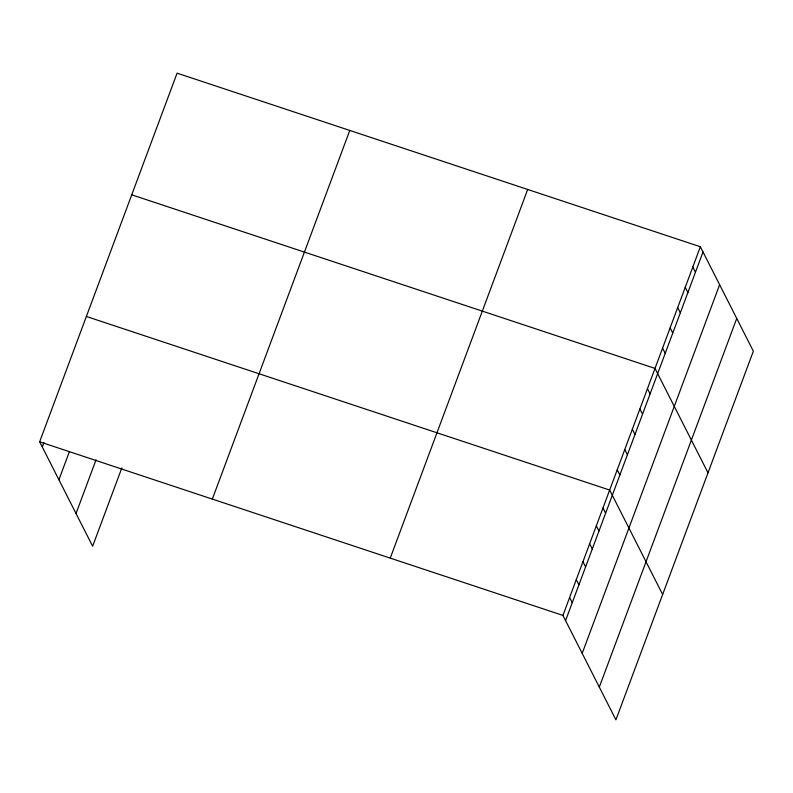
<?xml version="1.0" encoding="UTF-8"?>
<svg xmlns="http://www.w3.org/2000/svg" width="793" height="793" viewBox="0 0 793 793"><rect width="100%" height="100%" fill="white"/><g stroke="black" fill="none" stroke-linecap="round" stroke-linejoin="round"><path stroke-width="1.19" d="M39.65 441.81L177.087 73.154L700.368 246.752L753.35 351.19L615.913 719.846L562.931 615.408L39.65 441.81L92.632 546.248L121.844 467.91M42.297 447.034L43.962 442.553M58.91 479.775L69.338 451.792M76.029 513.507L96.052 459.791M212.336 499.094L349.772 130.439M390.245 558.123L527.682 189.458M562.931 615.408L700.368 246.752M565.578 620.622L703.014 251.966M582.191 653.373L719.628 284.707M599.3 687.105L736.737 318.449M131.727 194.81L655.008 368.408L708 472.846M86.378 316.466L609.658 490.064L662.641 594.502M692.804 267.023L695.451 272.247M685.251 287.304L687.898 292.518M677.688 307.575L680.335 312.799M670.125 327.856L672.781 333.07M662.571 348.127L665.218 353.351M647.455 388.679L650.101 393.903M639.892 408.96L642.538 414.174M632.338 429.231L634.985 434.455M624.775 449.512L627.422 454.726M617.212 469.783L619.868 475.007M602.977 507.966L605.634 513.19M596.306 525.878L598.953 531.092M589.635 543.78L592.282 549.004M582.954 561.692L585.601 566.906M576.283 579.594L578.93 584.818M569.602 597.506L572.249 602.72"/></g></svg>
